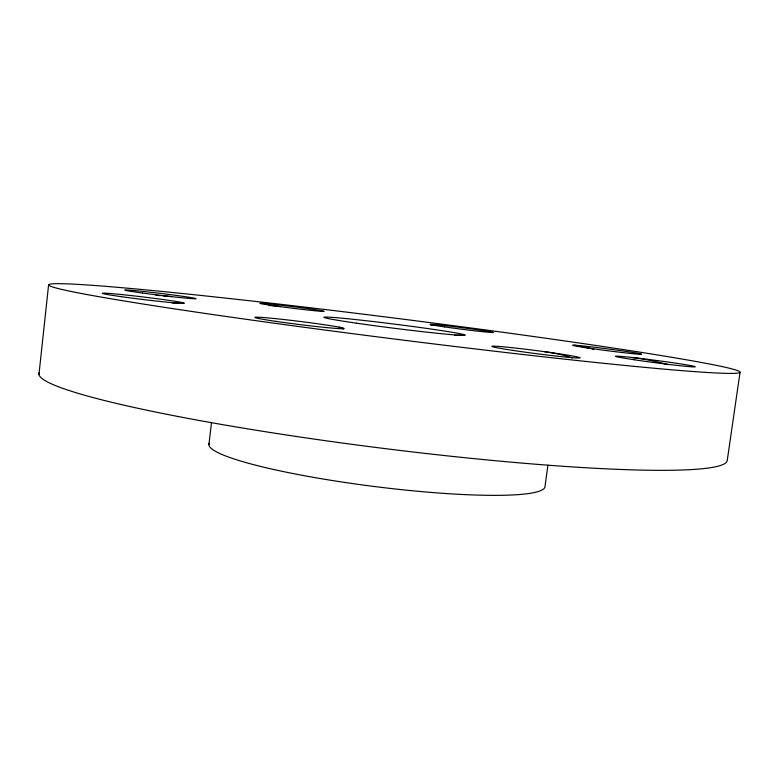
<?xml version="1.0" encoding="UTF-8"?>
<svg xmlns="http://www.w3.org/2000/svg" width="779" height="779" viewBox="0 0 779 779"><rect width="100%" height="100%" fill="white"/><g stroke="black" fill="none" stroke-linecap="round" stroke-linejoin="round"><path stroke-width="1.17" d="M38.95 374.504L48.561 285.163M208.908 444.673L211.44 423.026M547.9 465.199L544.979 486.748A169.364 21.16 7.2 0 1 370.473 486.008A169.364 21.16 7.2 0 1 209.21 443.358M740.05 372.245A348.544 10.4 7.2 0 1 219.181 315.466A348.544 10.4 7.2 0 1 223.544 297.87A348.544 10.4 7.2 0 1 740.05 372.245L727.216 460.652A346.898 31.082 7.2 0 1 372.45 447.01A346.898 31.082 7.2 0 1 39.252 372.518M454.595 335.379L461.45 335.194M172.062 302.904A40.751 1.256 -0.4 0 1 179.472 303.187M339.099 327.199A44.569 4.304 -0.5 0 1 343.081 329.244M544.609 351.738A44.072 7.839 5.7 0 1 572.292 357.97M632.149 357.542A39.573 5.735 12.6 0 1 668.139 364.66M573.938 345.263A34.364 1.782 15.5 0 1 590.151 348.505M591.952 348.953A34.364 1.782 15.5 0 1 593.802 349.42M430.982 325.271A31.491 1.402 14.4 0 1 434.74 325.349M268.794 305.446A31.881 3.359 10.1 0 1 280.323 306.634M155.985 295.29A35.415 3.71 4.4 0 1 160.503 295.611M162.772 295.796A35.415 3.71 4.4 0 1 171.594 296.653M275.873 321.367A45.114 1.577 7.1 0 0 344.162 328.524A45.114 1.577 7.1 0 0 278.191 318.913A45.114 1.577 7.1 0 0 275.873 321.367M121.368 296.682A41.287 1.266 6.9 0 0 184.38 303.274A41.287 1.266 6.9 0 0 124.582 294.861A41.287 1.266 6.9 0 0 121.368 296.682M142.45 293.04A35.844 0.964 6.9 0 0 196.006 298.727A35.844 0.964 6.9 0 0 142.83 291.404A35.844 0.964 6.9 0 0 142.45 293.04M275.785 306.02A32.241 0.798 7.1 0 0 324.122 311.357A32.241 0.798 7.1 0 0 276.467 304.706A32.241 0.798 7.1 0 0 275.785 306.02M444.614 326.898A31.871 0.789 7.3 0 0 493.389 332.487A31.871 0.789 7.3 0 0 447.467 325.885A31.871 0.789 7.3 0 0 444.614 326.898M512.894 350.404A44.588 1.529 7.4 0 0 580.121 357.843A44.588 1.529 7.4 0 0 514.724 347.979A44.588 1.529 7.4 0 0 512.894 350.404M634.242 359.762A40.07 1.188 7.5 0 0 695.18 366.821A40.07 1.188 7.5 0 0 637.037 358.048A40.07 1.188 7.5 0 0 634.242 359.762M588.554 348.106A34.802 0.915 7.4 0 0 641.614 354.27A34.802 0.915 7.4 0 0 591.242 346.859A34.802 0.915 7.4 0 0 588.554 348.106M356.412 323.168A71.259 2.074 7.2 0 0 465.17 335.233A71.259 2.074 7.2 0 0 362.06 320.266A71.259 2.074 7.2 0 0 356.412 323.168"/></g></svg>
